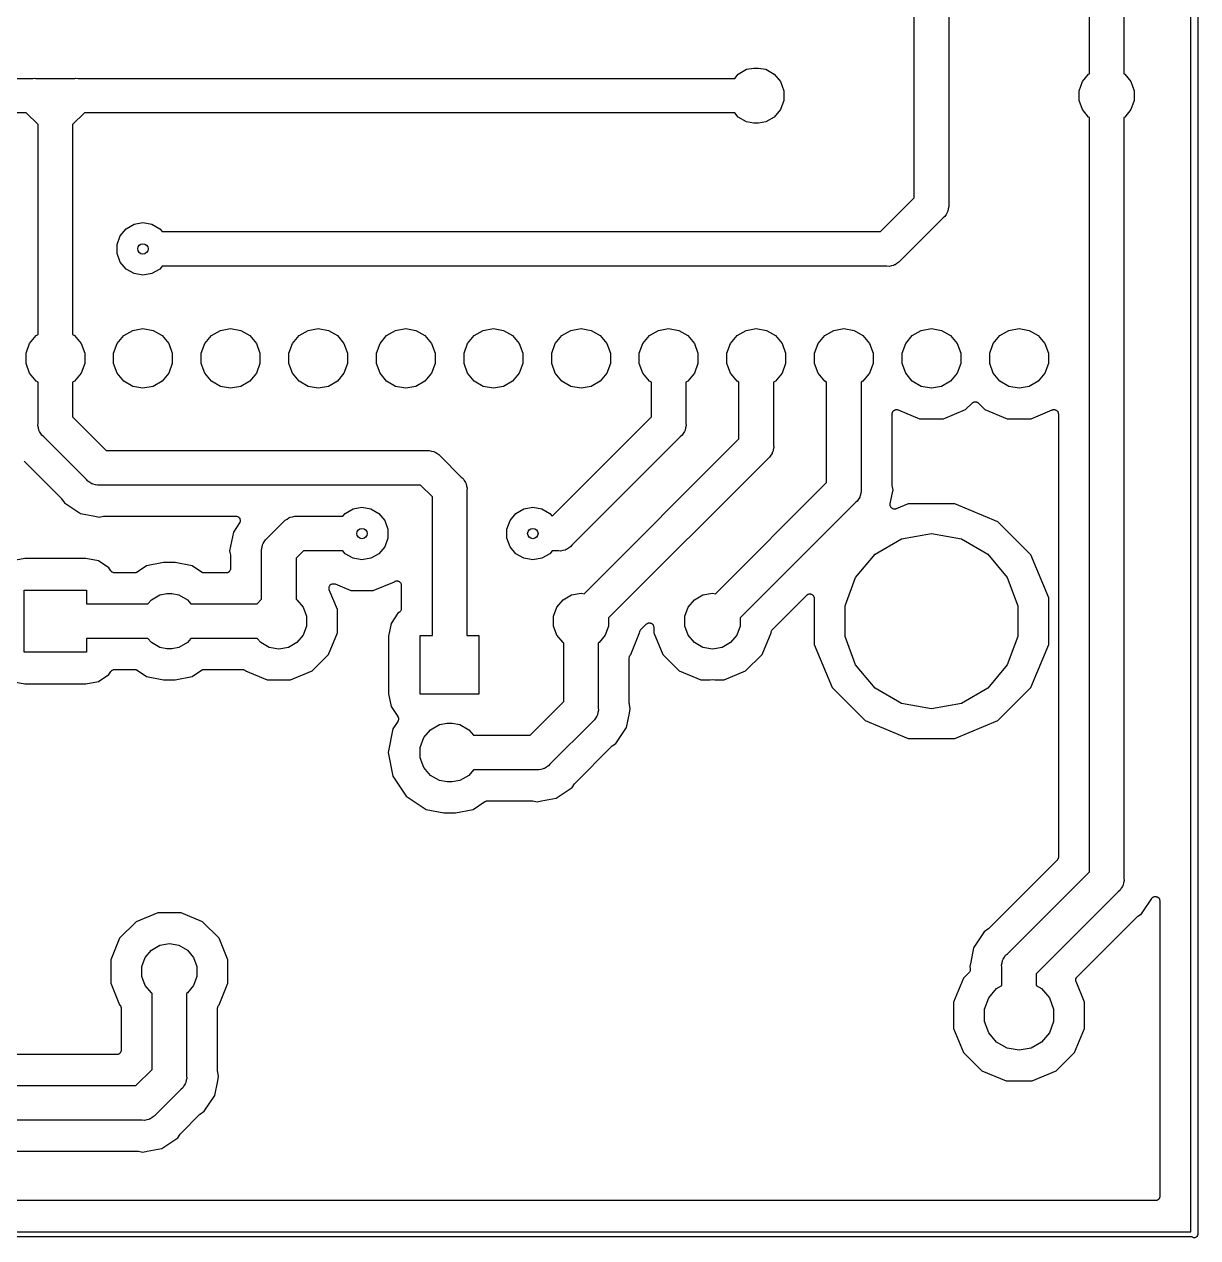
# Model space of a CAD drawing. Extents: x 110 to 212, y -130 to 15.
# Drawn here: x 178.17 to 212.19, y -129.64 to -94.45 of the extents above; entities that cross this region are included whole.
import ezdxf

# ---------------------------------------------------------------- set-up
doc = ezdxf.new("R2010")
doc.units = 0
doc.header["$MEASUREMENT"] = 0
doc.layers.add('BLACK', color=7, linetype='CONTINUOUS')

msp = doc.modelspace()

# ---------------------------------------------------------------- linework, layer by layer
at = {"layer": 'BLACK', "linetype": 'Continuous'}
for p, q in [((211.99, -129.465), (211.99, -57.225)), ((212.19, -57.141), (212.19, -129.549)), ((203.97, -99.488), (203.97, -89.593)), ((204.97, -89.593), (204.97, -99.673)), ((210.05, -91.462), (210.05, -95.885)), ((209.05, -95.885), (209.05, -91.647)), ((162.132, -96.02), (178.413, -96.02)), ((178.413, -96.02), (178.479, -96.014)), ((178.479, -96.014), (178.501, -96.02)), ((178.501, -96.02), (179.639, -96.02)), ((179.639, -96.02), (179.661, -96.014)), ((179.661, -96.014), (179.727, -96.02)), ((179.727, -96.02), (198.765, -96.02)), ((198.765, -96.02), (198.868, -95.898)), ((198.868, -95.898), (199.112, -95.757)), ((199.112, -95.757), (199.32, -95.72)), ((199.32, -95.72), (199.46, -95.72)), ((199.46, -95.72), (199.668, -95.757)), ((199.668, -95.757), (199.912, -95.898)), ((199.912, -95.898), (200.094, -96.114)), ((208.846, -96.114), (209.028, -95.898)), ((209.028, -95.898), (209.05, -95.885)), ((210.05, -95.885), (210.072, -95.898)), ((210.072, -95.898), (210.254, -96.114)), ((200.094, -96.114), (200.19, -96.379)), ((200.19, -96.379), (200.19, -96.661)), ((208.75, -96.379), (208.846, -96.114)), ((208.75, -96.661), (208.75, -96.379)), ((210.254, -96.114), (210.35, -96.379)), ((210.35, -96.379), (210.35, -96.661)), ((200.19, -96.661), (200.094, -96.926)), ((208.846, -96.926), (208.75, -96.661)), ((210.35, -96.661), (210.254, -96.926)), ((178.228, -97.02), (161.947, -97.02)), ((178.57, -97.362), (178.228, -97.02)), ((179.912, -97.02), (179.57, -97.362)), ((198.765, -97.02), (179.912, -97.02)), ((198.868, -97.142), (198.765, -97.02)), ((200.094, -96.926), (199.912, -97.142)), ((209.028, -97.142), (208.846, -96.926)), ((210.254, -96.926), (210.072, -97.142)), ((178.57, -98.381), (178.57, -97.362)), ((179.57, -97.362), (179.57, -103.447)), ((199.112, -97.283), (198.868, -97.142)), ((199.32, -97.32), (199.112, -97.283)), ((199.46, -97.32), (199.32, -97.32)), ((199.668, -97.283), (199.46, -97.32)), ((199.912, -97.142), (199.668, -97.283)), ((209.05, -97.155), (209.028, -97.142)), ((209.05, -119.029), (209.05, -97.155)), ((210.072, -97.142), (210.05, -97.155)), ((210.05, -97.155), (210.05, -119.214)), ((178.57, -103.447), (178.57, -98.381)), ((202.993, -100.465), (203.97, -99.488)), ((204.93, -99.91), (204.892, -99.964)), ((204.936, -99.888), (204.93, -99.91)), ((204.947, -99.869), (204.936, -99.888)), ((204.959, -99.803), (204.947, -99.869)), ((204.976, -99.739), (204.959, -99.803)), ((204.97, -99.673), (204.976, -99.739)), ((181.12, -100.382), (181.35, -100.249)), ((181.35, -100.249), (181.61, -100.203)), ((181.61, -100.203), (181.87, -100.249)), ((181.87, -100.249), (182.1, -100.382)), ((204.808, -100.064), (203.569, -101.303)), ((204.859, -100.021), (204.808, -100.064)), ((204.892, -99.964), (204.859, -100.021)), ((180.86, -100.833), (180.95, -100.584)), ((180.95, -100.584), (181.12, -100.382)), ((182.1, -100.382), (182.17, -100.465)), ((182.17, -100.465), (202.993, -100.465)), ((180.86, -101.097), (180.86, -100.833)), ((180.95, -101.346), (180.86, -101.097)), ((203.569, -101.303), (203.526, -101.354)), ((181.12, -101.548), (180.95, -101.346)), ((181.35, -101.681), (181.12, -101.548)), ((181.61, -101.727), (181.35, -101.681)), ((181.87, -101.681), (181.61, -101.727)), ((182.1, -101.548), (181.87, -101.681)), ((182.17, -101.465), (182.1, -101.548)), ((203.178, -101.465), (182.17, -101.465)), ((203.244, -101.471), (203.178, -101.465)), ((203.308, -101.454), (203.244, -101.471)), ((203.374, -101.442), (203.308, -101.454)), ((203.393, -101.431), (203.374, -101.442)), ((203.415, -101.425), (203.393, -101.431)), ((203.469, -101.387), (203.415, -101.425)), ((203.526, -101.354), (203.469, -101.387)), ((178.515, -103.479), (178.57, -103.447)), ((179.57, -103.447), (179.625, -103.479)), ((181.055, -103.479), (181.315, -103.329)), ((181.315, -103.329), (181.61, -103.277)), ((181.61, -103.277), (181.905, -103.329)), ((181.905, -103.329), (182.165, -103.479)), ((183.595, -103.479), (183.855, -103.329)), ((183.855, -103.329), (184.15, -103.277)), ((184.15, -103.277), (184.445, -103.329)), ((184.445, -103.329), (184.705, -103.479)), ((186.135, -103.479), (186.395, -103.329)), ((186.395, -103.329), (186.69, -103.277)), ((186.69, -103.277), (186.985, -103.329)), ((186.985, -103.329), (187.245, -103.479)), ((188.675, -103.479), (188.935, -103.329)), ((188.935, -103.329), (189.23, -103.277)), ((189.23, -103.277), (189.525, -103.329)), ((189.525, -103.329), (189.785, -103.479)), ((191.215, -103.479), (191.475, -103.329)), ((191.475, -103.329), (191.77, -103.277)), ((191.77, -103.277), (192.065, -103.329)), ((192.065, -103.329), (192.325, -103.479)), ((193.755, -103.479), (194.015, -103.329)), ((194.015, -103.329), (194.31, -103.277)), ((194.31, -103.277), (194.605, -103.329)), ((194.605, -103.329), (194.865, -103.479)), ((196.295, -103.479), (196.555, -103.329)), ((196.555, -103.329), (196.85, -103.277)), ((196.85, -103.277), (197.145, -103.329)), ((197.145, -103.329), (197.405, -103.479)), ((198.835, -103.479), (199.095, -103.329)), ((199.095, -103.329), (199.39, -103.277)), ((199.39, -103.277), (199.685, -103.329)), ((199.685, -103.329), (199.945, -103.479)), ((201.375, -103.479), (201.635, -103.329)), ((201.635, -103.329), (201.93, -103.277)), ((201.93, -103.277), (202.225, -103.329)), ((202.225, -103.329), (202.485, -103.479)), ((203.915, -103.479), (204.175, -103.329)), ((204.175, -103.329), (204.47, -103.277)), ((204.47, -103.277), (204.765, -103.329)), ((204.765, -103.329), (205.025, -103.479)), ((206.455, -103.479), (206.715, -103.329)), ((206.715, -103.329), (207.01, -103.277)), ((207.01, -103.277), (207.305, -103.329)), ((207.305, -103.329), (207.565, -103.479)), ((178.22, -103.99), (178.323, -103.708)), ((178.323, -103.708), (178.515, -103.479)), ((179.625, -103.479), (179.817, -103.708)), ((179.817, -103.708), (179.92, -103.99)), ((180.76, -103.99), (180.863, -103.708)), ((180.863, -103.708), (181.055, -103.479)), ((182.165, -103.479), (182.357, -103.708)), ((182.357, -103.708), (182.46, -103.99)), ((183.3, -103.99), (183.403, -103.708)), ((183.403, -103.708), (183.595, -103.479)), ((184.705, -103.479), (184.897, -103.708)), ((184.897, -103.708), (185, -103.99)), ((185.84, -103.99), (185.943, -103.708)), ((185.943, -103.708), (186.135, -103.479)), ((187.245, -103.479), (187.437, -103.708)), ((187.437, -103.708), (187.54, -103.99)), ((188.38, -103.99), (188.483, -103.708)), ((188.483, -103.708), (188.675, -103.479)), ((189.785, -103.479), (189.977, -103.708)), ((189.977, -103.708), (190.08, -103.99)), ((190.92, -103.99), (191.023, -103.708)), ((191.023, -103.708), (191.215, -103.479)), ((192.325, -103.479), (192.517, -103.708)), ((192.517, -103.708), (192.62, -103.99)), ((193.46, -103.99), (193.563, -103.708)), ((193.563, -103.708), (193.755, -103.479)), ((194.865, -103.479), (195.057, -103.708)), ((195.057, -103.708), (195.16, -103.99)), ((196, -103.99), (196.103, -103.708)), ((196.103, -103.708), (196.295, -103.479)), ((197.405, -103.479), (197.597, -103.708)), ((197.597, -103.708), (197.7, -103.99)), ((198.54, -103.99), (198.643, -103.708)), ((198.643, -103.708), (198.835, -103.479)), ((199.945, -103.479), (200.137, -103.708)), ((200.137, -103.708), (200.24, -103.99)), ((201.08, -103.99), (201.183, -103.708)), ((201.183, -103.708), (201.375, -103.479)), ((202.485, -103.479), (202.677, -103.708)), ((202.677, -103.708), (202.78, -103.99)), ((203.62, -103.99), (203.723, -103.708)), ((203.723, -103.708), (203.915, -103.479)), ((205.025, -103.479), (205.217, -103.708)), ((205.217, -103.708), (205.32, -103.99)), ((206.16, -103.99), (206.263, -103.708)), ((206.263, -103.708), (206.455, -103.479)), ((207.565, -103.479), (207.757, -103.708)), ((207.757, -103.708), (207.86, -103.99)), ((178.22, -104.29), (178.22, -103.99)), ((179.92, -103.99), (179.92, -104.29)), ((180.76, -104.29), (180.76, -103.99)), ((182.46, -103.99), (182.46, -104.29)), ((183.3, -104.29), (183.3, -103.99)), ((185, -103.99), (185, -104.29)), ((185.84, -104.29), (185.84, -103.99)), ((187.54, -103.99), (187.54, -104.29)), ((188.38, -104.29), (188.38, -103.99)), ((190.08, -103.99), (190.08, -104.29)), ((190.92, -104.29), (190.92, -103.99)), ((192.62, -103.99), (192.62, -104.29)), ((193.46, -104.29), (193.46, -103.99)), ((195.16, -103.99), (195.16, -104.29)), ((196, -104.29), (196, -103.99)), ((197.7, -103.99), (197.7, -104.29)), ((198.54, -104.29), (198.54, -103.99)), ((200.24, -103.99), (200.24, -104.29)), ((201.08, -104.29), (201.08, -103.99)), ((202.78, -103.99), (202.78, -104.29)), ((203.62, -104.29), (203.62, -103.99)), ((205.32, -103.99), (205.32, -104.29)), ((206.16, -104.29), (206.16, -103.99)), ((207.86, -103.99), (207.86, -104.29)), ((178.323, -104.572), (178.22, -104.29)), ((179.92, -104.29), (179.817, -104.572)), ((180.863, -104.572), (180.76, -104.29)), ((182.46, -104.29), (182.357, -104.572)), ((183.403, -104.572), (183.3, -104.29)), ((185, -104.29), (184.897, -104.572)), ((185.943, -104.572), (185.84, -104.29)), ((187.54, -104.29), (187.437, -104.572)), ((188.483, -104.572), (188.38, -104.29)), ((190.08, -104.29), (189.977, -104.572)), ((191.023, -104.572), (190.92, -104.29)), ((192.62, -104.29), (192.517, -104.572)), ((193.563, -104.572), (193.46, -104.29)), ((195.16, -104.29), (195.057, -104.572)), ((196.103, -104.572), (196, -104.29)), ((197.7, -104.29), (197.597, -104.572)), ((198.643, -104.572), (198.54, -104.29)), ((200.24, -104.29), (200.137, -104.572)), ((201.183, -104.572), (201.08, -104.29)), ((202.78, -104.29), (202.677, -104.572)), ((203.723, -104.572), (203.62, -104.29)), ((205.32, -104.29), (205.217, -104.572)), ((206.263, -104.572), (206.16, -104.29)), ((207.86, -104.29), (207.757, -104.572)), ((178.515, -104.801), (178.323, -104.572)), ((178.57, -104.833), (178.515, -104.801)), ((178.57, -106.023), (178.57, -104.833)), ((179.625, -104.801), (179.57, -104.833)), ((179.57, -104.833), (179.57, -105.838)), ((179.817, -104.572), (179.625, -104.801)), ((181.055, -104.801), (180.863, -104.572)), ((181.315, -104.951), (181.055, -104.801)), ((182.165, -104.801), (181.905, -104.951)), ((182.357, -104.572), (182.165, -104.801)), ((183.595, -104.801), (183.403, -104.572)), ((183.855, -104.951), (183.595, -104.801)), ((184.705, -104.801), (184.445, -104.951)), ((184.897, -104.572), (184.705, -104.801)), ((186.135, -104.801), (185.943, -104.572)), ((186.395, -104.951), (186.135, -104.801)), ((187.245, -104.801), (186.985, -104.951)), ((187.437, -104.572), (187.245, -104.801)), ((188.675, -104.801), (188.483, -104.572)), ((188.935, -104.951), (188.675, -104.801)), ((189.785, -104.801), (189.525, -104.951)), ((189.977, -104.572), (189.785, -104.801)), ((191.215, -104.801), (191.023, -104.572)), ((191.475, -104.951), (191.215, -104.801)), ((192.325, -104.801), (192.065, -104.951)), ((192.517, -104.572), (192.325, -104.801)), ((193.755, -104.801), (193.563, -104.572)), ((194.015, -104.951), (193.755, -104.801)), ((194.865, -104.801), (194.605, -104.951)), ((195.057, -104.572), (194.865, -104.801)), ((196.295, -104.801), (196.103, -104.572)), ((196.35, -104.833), (196.295, -104.801)), ((196.35, -105.838), (196.35, -104.833)), ((197.405, -104.801), (197.35, -104.833)), ((197.35, -104.833), (197.35, -106.023)), ((197.597, -104.572), (197.405, -104.801)), ((198.835, -104.801), (198.643, -104.572)), ((198.89, -104.833), (198.835, -104.801)), ((198.89, -105.386), (198.89, -104.833)), ((199.945, -104.801), (199.89, -104.833)), ((199.89, -104.833), (199.89, -106.658)), ((200.137, -104.572), (199.945, -104.801)), ((201.375, -104.801), (201.183, -104.572)), ((201.43, -104.833), (201.375, -104.801)), ((201.43, -107.743), (201.43, -104.833)), ((202.485, -104.801), (202.43, -104.833)), ((202.43, -104.833), (202.43, -107.928)), ((202.677, -104.572), (202.485, -104.801)), ((203.915, -104.801), (203.723, -104.572)), ((204.175, -104.951), (203.915, -104.801)), ((205.025, -104.801), (204.765, -104.951)), ((205.217, -104.572), (205.025, -104.801)), ((206.455, -104.801), (206.263, -104.572)), ((206.715, -104.951), (206.455, -104.801)), ((207.565, -104.801), (207.305, -104.951)), ((207.757, -104.572), (207.565, -104.801)), ((181.61, -105.003), (181.315, -104.951)), ((181.905, -104.951), (181.61, -105.003)), ((184.15, -105.003), (183.855, -104.951)), ((184.445, -104.951), (184.15, -105.003)), ((186.69, -105.003), (186.395, -104.951)), ((186.985, -104.951), (186.69, -105.003)), ((189.23, -105.003), (188.935, -104.951)), ((189.525, -104.951), (189.23, -105.003)), ((191.77, -105.003), (191.475, -104.951)), ((192.065, -104.951), (191.77, -105.003)), ((194.31, -105.003), (194.015, -104.951)), ((194.605, -104.951), (194.31, -105.003)), ((204.47, -105.003), (204.175, -104.951)), ((204.765, -104.951), (204.47, -105.003)), ((207.01, -105.003), (206.715, -104.951)), ((207.305, -104.951), (207.01, -105.003)), ((198.89, -106.473), (198.89, -105.386)), ((198.89, -105.386), (198.89, -105.386)), ((205.461, -105.624), (205.65, -105.435)), ((205.65, -105.435), (205.659, -105.428)), ((205.659, -105.428), (205.667, -105.42)), ((205.667, -105.42), (205.677, -105.416)), ((205.677, -105.416), (205.686, -105.409)), ((205.686, -105.409), (205.697, -105.406)), ((205.697, -105.406), (205.707, -105.402)), ((205.707, -105.402), (205.718, -105.401)), ((205.718, -105.401), (205.729, -105.398)), ((205.729, -105.398), (205.74, -105.399)), ((205.74, -105.399), (205.751, -105.398)), ((205.751, -105.398), (205.762, -105.401)), ((205.762, -105.401), (205.773, -105.402)), ((205.773, -105.402), (205.783, -105.407)), ((205.783, -105.407), (205.794, -105.409)), ((205.794, -105.409), (205.803, -105.416)), ((205.803, -105.416), (205.813, -105.42)), ((205.813, -105.42), (205.821, -105.428)), ((205.821, -105.428), (205.83, -105.435)), ((205.83, -105.435), (206.019, -105.624)), ((179.57, -105.838), (180.547, -106.815)), ((193.47, -108.717), (196.35, -105.838)), ((203.33, -105.752), (203.332, -105.738)), ((203.33, -107.8), (203.33, -105.752)), ((203.332, -105.738), (203.333, -105.725)), ((203.333, -105.725), (203.336, -105.717)), ((203.336, -105.717), (203.338, -105.709)), ((203.338, -105.709), (203.345, -105.697)), ((203.345, -105.697), (203.35, -105.684)), ((203.35, -105.684), (203.356, -105.678)), ((203.356, -105.678), (203.36, -105.67)), ((203.36, -105.67), (203.37, -105.662)), ((203.37, -105.662), (203.38, -105.651)), ((203.38, -105.651), (203.387, -105.647)), ((203.387, -105.647), (203.393, -105.642)), ((203.393, -105.642), (203.407, -105.637)), ((203.407, -105.637), (203.419, -105.631)), ((203.419, -105.631), (203.427, -105.63)), ((203.427, -105.63), (203.435, -105.627)), ((203.435, -105.627), (203.449, -105.627)), ((203.449, -105.627), (203.463, -105.625)), ((203.463, -105.625), (203.471, -105.627)), ((203.471, -105.627), (203.479, -105.627)), ((203.479, -105.627), (203.492, -105.632)), ((203.492, -105.632), (203.506, -105.635)), ((203.506, -105.635), (204.122, -105.89)), ((204.122, -105.89), (204.818, -105.89)), ((204.818, -105.89), (205.461, -105.624)), ((206.019, -105.624), (206.662, -105.89)), ((206.662, -105.89), (207.358, -105.89)), ((207.358, -105.89), (207.974, -105.635)), ((207.974, -105.635), (207.988, -105.632)), ((207.988, -105.632), (208.001, -105.627)), ((208.001, -105.627), (208.009, -105.627)), ((208.009, -105.627), (208.017, -105.625)), ((208.017, -105.625), (208.031, -105.627)), ((208.031, -105.627), (208.045, -105.627)), ((208.045, -105.627), (208.053, -105.63)), ((208.053, -105.63), (208.061, -105.631)), ((208.061, -105.631), (208.073, -105.637)), ((208.073, -105.637), (208.087, -105.642)), ((208.087, -105.642), (208.093, -105.647)), ((208.093, -105.647), (208.1, -105.651)), ((208.1, -105.651), (208.11, -105.662)), ((208.11, -105.662), (208.12, -105.67)), ((208.12, -105.67), (208.124, -105.678)), ((208.124, -105.678), (208.13, -105.684)), ((208.13, -105.684), (208.135, -105.697)), ((208.135, -105.697), (208.142, -105.709)), ((208.142, -105.709), (208.144, -105.717)), ((208.144, -105.717), (208.147, -105.725)), ((208.147, -105.725), (208.148, -105.738)), ((208.148, -105.738), (208.15, -105.752)), ((208.15, -105.752), (208.15, -118.603)), ((178.564, -106.089), (178.57, -106.023)), ((178.581, -106.153), (178.564, -106.089)), ((178.593, -106.219), (178.581, -106.153)), ((178.604, -106.238), (178.593, -106.219)), ((178.61, -106.26), (178.604, -106.238)), ((178.648, -106.314), (178.61, -106.26)), ((197.31, -106.26), (197.272, -106.314)), ((197.316, -106.238), (197.31, -106.26)), ((197.327, -106.219), (197.316, -106.238)), ((197.339, -106.153), (197.327, -106.219)), ((197.356, -106.089), (197.339, -106.153)), ((197.35, -106.023), (197.356, -106.089)), ((178.681, -106.371), (178.648, -106.314)), ((178.732, -106.414), (178.681, -106.371)), ((179.971, -107.653), (178.732, -106.414)), ((197.188, -106.414), (194.044, -109.558)), ((194.399, -110.963), (198.89, -106.473)), ((197.239, -106.371), (197.188, -106.414)), ((197.272, -106.314), (197.239, -106.371)), ((180.547, -106.815), (189.843, -106.815)), ((189.843, -106.815), (189.909, -106.809)), ((189.909, -106.809), (189.973, -106.826)), ((189.973, -106.826), (190.039, -106.838)), ((190.039, -106.838), (190.058, -106.849)), ((190.058, -106.849), (190.08, -106.855)), ((190.08, -106.855), (190.134, -106.893)), ((190.134, -106.893), (190.191, -106.926)), ((190.191, -106.926), (190.234, -106.977)), ((199.812, -106.949), (199.779, -107.006)), ((199.85, -106.895), (199.812, -106.949)), ((199.856, -106.873), (199.85, -106.895)), ((199.867, -106.854), (199.856, -106.873)), ((199.879, -106.788), (199.867, -106.854)), ((199.896, -106.724), (199.879, -106.788)), ((199.89, -106.658), (199.896, -106.724)), ((178.167, -107.125), (178.176, -107.134)), ((178.176, -107.134), (178.186, -107.141)), ((178.186, -107.141), (179.244, -108.199)), ((190.234, -106.977), (190.838, -107.581)), ((199.728, -107.049), (195.11, -111.667)), ((199.779, -107.006), (199.728, -107.049)), ((180.014, -107.704), (179.971, -107.653)), ((190.838, -107.581), (190.889, -107.624)), ((190.889, -107.624), (190.922, -107.681)), ((180.071, -107.737), (180.014, -107.704)), ((180.125, -107.775), (180.071, -107.737)), ((180.147, -107.781), (180.125, -107.775)), ((180.166, -107.792), (180.147, -107.781)), ((180.232, -107.804), (180.166, -107.792)), ((180.296, -107.821), (180.232, -107.804)), ((180.362, -107.815), (180.296, -107.821)), ((189.658, -107.815), (180.362, -107.815)), ((190, -108.157), (189.658, -107.815)), ((190.922, -107.681), (190.96, -107.735)), ((190.96, -107.735), (190.966, -107.757)), ((190.966, -107.757), (190.977, -107.776)), ((190.977, -107.776), (190.989, -107.842)), ((190.989, -107.842), (191.006, -107.906)), ((191.006, -107.906), (191, -107.972)), ((191, -107.972), (191, -112.18)), ((198.209, -110.963), (201.43, -107.743)), ((202.436, -107.994), (202.419, -108.058)), ((202.43, -107.928), (202.436, -107.994)), ((203.332, -107.812), (203.33, -107.8)), ((203.332, -107.824), (203.332, -107.812)), ((203.357, -107.95), (203.332, -107.824)), ((203.332, -108.076), (203.357, -107.95)), ((179.244, -108.199), (179.251, -108.209)), ((179.251, -108.209), (179.26, -108.218)), ((179.26, -108.218), (179.331, -108.324)), ((179.331, -108.324), (179.794, -108.634)), ((190, -112.18), (190, -108.157)), ((202.268, -108.319), (198.92, -111.667)), ((202.319, -108.276), (202.268, -108.319)), ((202.352, -108.219), (202.319, -108.276)), ((202.39, -108.165), (202.352, -108.219)), ((202.396, -108.143), (202.39, -108.165)), ((202.407, -108.124), (202.396, -108.143)), ((202.419, -108.058), (202.407, -108.124)), ((203.274, -108.369), (203.276, -108.365)), ((203.275, -108.387), (203.274, -108.369)), ((203.276, -108.361), (203.332, -108.076)), ((203.276, -108.365), (203.276, -108.361)), ((203.332, -108.076), (203.332, -108.076)), ((203.794, -108.36), (203.449, -108.503)), ((205.146, -108.36), (203.794, -108.36)), ((206.396, -108.878), (205.146, -108.36)), ((179.794, -108.634), (180.214, -108.717)), ((180.214, -108.717), (180.214, -108.717)), ((180.214, -108.717), (180.34, -108.742)), ((180.34, -108.742), (180.466, -108.717)), ((180.466, -108.717), (180.478, -108.717)), ((180.478, -108.717), (180.49, -108.715)), ((180.49, -108.715), (184.304, -108.715)), ((184.304, -108.715), (184.308, -108.716)), ((184.308, -108.716), (184.312, -108.715)), ((184.312, -108.715), (184.329, -108.72)), ((184.329, -108.72), (184.347, -108.723)), ((184.347, -108.723), (184.351, -108.725)), ((184.351, -108.725), (184.355, -108.726)), ((184.355, -108.726), (184.37, -108.736)), ((185.881, -108.743), (185.947, -108.731)), ((185.947, -108.731), (186.011, -108.714)), ((186.011, -108.714), (186.077, -108.72)), ((186.077, -108.72), (187.4, -108.72)), ((187.4, -108.72), (187.47, -108.637)), ((187.47, -108.637), (187.7, -108.504)), ((187.7, -108.504), (187.96, -108.458)), ((187.96, -108.458), (188.22, -108.504)), ((188.22, -108.504), (188.45, -108.637)), ((188.45, -108.637), (188.62, -108.839)), ((192.253, -108.839), (192.423, -108.637)), ((192.423, -108.637), (192.653, -108.504)), ((192.653, -108.504), (192.913, -108.458)), ((192.913, -108.458), (193.173, -108.504)), ((193.173, -108.504), (193.403, -108.637)), ((193.403, -108.637), (193.47, -108.717)), ((203.275, -108.405), (203.275, -108.387)), ((203.276, -108.409), (203.275, -108.405)), ((203.276, -108.413), (203.276, -108.409)), ((203.283, -108.43), (203.276, -108.413)), ((203.289, -108.447), (203.283, -108.43)), ((203.292, -108.45), (203.289, -108.447)), ((203.293, -108.454), (203.292, -108.45)), ((203.305, -108.467), (203.293, -108.454)), ((203.317, -108.481), (203.305, -108.467)), ((203.32, -108.483), (203.317, -108.481)), ((203.323, -108.486), (203.32, -108.483)), ((203.339, -108.495), (203.323, -108.486)), ((203.354, -108.504), (203.339, -108.495)), ((203.358, -108.505), (203.354, -108.504)), ((203.362, -108.507), (203.358, -108.505)), ((203.38, -108.509), (203.362, -108.507)), ((203.398, -108.512), (203.38, -108.509)), ((203.402, -108.512), (203.398, -108.512)), ((203.406, -108.512), (203.402, -108.512)), ((203.423, -108.508), (203.406, -108.512)), ((203.441, -108.506), (203.423, -108.508)), ((203.445, -108.504), (203.441, -108.506)), ((203.449, -108.503), (203.445, -108.504)), ((184.409, -108.913), (184.231, -109.179)), ((184.37, -108.736), (184.385, -108.745)), ((184.385, -108.745), (184.388, -108.748)), ((184.388, -108.748), (184.391, -108.75)), ((184.391, -108.75), (184.402, -108.765)), ((184.402, -108.765), (184.414, -108.778)), ((184.411, -108.909), (184.409, -108.913)), ((184.414, -108.905), (184.411, -108.909)), ((184.414, -108.778), (184.415, -108.782)), ((184.42, -108.889), (184.414, -108.905)), ((184.415, -108.782), (184.417, -108.786)), ((184.417, -108.786), (184.422, -108.803)), ((184.427, -108.872), (184.42, -108.889)), ((184.422, -108.803), (184.429, -108.82)), ((184.429, -108.864), (184.427, -108.868)), ((184.427, -108.868), (184.427, -108.872)), ((184.429, -108.82), (184.429, -108.824)), ((184.429, -108.824), (184.43, -108.828)), ((184.43, -108.828), (184.429, -108.846)), ((184.429, -108.846), (184.429, -108.864)), ((185.212, -109.356), (185.686, -108.882)), ((185.686, -108.882), (185.729, -108.831)), ((185.729, -108.831), (185.786, -108.798)), ((185.786, -108.798), (185.84, -108.76)), ((185.84, -108.76), (185.862, -108.754)), ((185.862, -108.754), (185.881, -108.743)), ((188.62, -108.839), (188.71, -109.088)), ((192.163, -109.088), (192.253, -108.839)), ((207.352, -109.834), (206.396, -108.878)), ((184.231, -109.179), (184.123, -109.725)), ((185.128, -109.456), (185.161, -109.399)), ((185.161, -109.399), (185.212, -109.356)), ((188.71, -109.352), (188.62, -109.601)), ((188.71, -109.088), (188.71, -109.352)), ((192.163, -109.352), (192.163, -109.088)), ((192.253, -109.601), (192.163, -109.352)), ((202.838, -109.815), (203.602, -109.375)), ((203.602, -109.375), (204.47, -109.221)), ((204.47, -109.221), (205.338, -109.375)), ((205.338, -109.375), (206.102, -109.815)), ((184.123, -109.725), (184.148, -109.851)), ((185.044, -109.681), (185.061, -109.617)), ((185.05, -109.747), (185.044, -109.681)), ((185.05, -111.125), (185.05, -109.747)), ((185.061, -109.617), (185.073, -109.551)), ((185.073, -109.551), (185.084, -109.532)), ((185.084, -109.532), (185.09, -109.51)), ((185.09, -109.51), (185.128, -109.456)), ((186.262, -109.72), (186.05, -109.932)), ((187.4, -109.72), (186.262, -109.72)), ((187.47, -109.803), (187.4, -109.72)), ((188.62, -109.601), (188.45, -109.803)), ((192.423, -109.803), (192.253, -109.601)), ((193.473, -109.72), (193.403, -109.803)), ((193.653, -109.72), (193.473, -109.72)), ((193.719, -109.726), (193.653, -109.72)), ((193.783, -109.709), (193.719, -109.726)), ((193.849, -109.697), (193.783, -109.709)), ((193.868, -109.686), (193.849, -109.697)), ((193.89, -109.68), (193.868, -109.686)), ((193.944, -109.642), (193.89, -109.68)), ((194.001, -109.609), (193.944, -109.642)), ((194.044, -109.558), (194.001, -109.609)), ((178.183, -109.94), (177.819, -110.012)), ((179.957, -109.94), (178.183, -109.94)), ((180.321, -110.012), (179.957, -109.94)), ((180.619, -110.211), (180.321, -110.012)), ((182.208, -110.06), (181.712, -110.159)), ((182.543, -110.06), (182.208, -110.06)), ((183.038, -110.159), (182.543, -110.06)), ((184.148, -109.851), (184.148, -109.863)), ((184.148, -109.863), (184.15, -109.875)), ((184.15, -109.875), (184.15, -110.233)), ((186.05, -109.932), (186.05, -111.125)), ((187.7, -109.936), (187.47, -109.803)), ((187.96, -109.982), (187.7, -109.936)), ((188.22, -109.936), (187.96, -109.982)), ((188.45, -109.803), (188.22, -109.936)), ((192.653, -109.936), (192.423, -109.803)), ((192.913, -109.982), (192.653, -109.936)), ((193.173, -109.936), (192.913, -109.982)), ((193.403, -109.803), (193.173, -109.936)), ((202.272, -110.491), (202.838, -109.815)), ((206.102, -109.815), (206.668, -110.491)), ((207.87, -111.084), (207.352, -109.834)), ((180.681, -110.304), (180.619, -110.211)), ((180.693, -110.317), (180.681, -110.304)), ((180.705, -110.33), (180.693, -110.317)), ((180.708, -110.332), (180.705, -110.33)), ((180.711, -110.335), (180.708, -110.332)), ((180.727, -110.343), (180.711, -110.335)), ((180.743, -110.352), (180.727, -110.343)), ((180.747, -110.353), (180.743, -110.352)), ((180.751, -110.355), (180.747, -110.353)), ((180.769, -110.357), (180.751, -110.355)), ((180.786, -110.36), (180.769, -110.357)), ((181.372, -110.36), (180.786, -110.36)), ((181.387, -110.357), (181.372, -110.36)), ((181.402, -110.356), (181.387, -110.357)), ((181.408, -110.354), (181.402, -110.356)), ((181.415, -110.352), (181.408, -110.354)), ((181.429, -110.345), (181.415, -110.352)), ((181.442, -110.339), (181.429, -110.345)), ((181.712, -110.159), (181.442, -110.339)), ((183.308, -110.339), (183.038, -110.159)), ((183.322, -110.345), (183.308, -110.339)), ((183.335, -110.352), (183.322, -110.345)), ((183.342, -110.354), (183.335, -110.352)), ((183.348, -110.356), (183.342, -110.354)), ((183.363, -110.357), (183.348, -110.356)), ((183.378, -110.36), (183.363, -110.357)), ((184.023, -110.36), (183.378, -110.36)), ((184.034, -110.358), (184.023, -110.36)), ((184.045, -110.358), (184.034, -110.358)), ((184.056, -110.354), (184.045, -110.358)), ((184.067, -110.352), (184.056, -110.354)), ((184.076, -110.347), (184.067, -110.352)), ((184.087, -110.343), (184.076, -110.347)), ((184.095, -110.336), (184.087, -110.343)), ((184.105, -110.33), (184.095, -110.336)), ((184.112, -110.322), (184.105, -110.33)), ((184.12, -110.315), (184.112, -110.322)), ((184.126, -110.305), (184.12, -110.315)), ((184.133, -110.296), (184.126, -110.305)), ((184.137, -110.286), (184.133, -110.296)), ((184.142, -110.276), (184.137, -110.286)), ((184.144, -110.265), (184.142, -110.276)), ((184.148, -110.255), (184.144, -110.265)), ((184.15, -110.233), (184.148, -110.244)), ((184.148, -110.244), (184.148, -110.255)), ((201.97, -111.319), (202.272, -110.491)), ((206.668, -110.491), (206.97, -111.319)), ((187.003, -110.805), (187.005, -110.789)), ((187.004, -110.811), (187.003, -110.805)), ((187.004, -110.816), (187.004, -110.811)), ((187.009, -110.832), (187.004, -110.816)), ((187.005, -110.789), (187.006, -110.772)), ((187.006, -110.772), (187.008, -110.767)), ((187.008, -110.767), (187.009, -110.761)), ((187.009, -110.761), (187.016, -110.747)), ((187.012, -110.848), (187.009, -110.832)), ((187.016, -110.747), (187.023, -110.731)), ((187.023, -110.731), (187.026, -110.727)), ((187.026, -110.727), (187.029, -110.722)), ((187.029, -110.722), (187.041, -110.711)), ((187.041, -110.711), (187.052, -110.699)), ((187.052, -110.699), (187.057, -110.696)), ((187.057, -110.696), (187.062, -110.692)), ((187.062, -110.692), (187.077, -110.686)), ((187.077, -110.686), (187.092, -110.678)), ((187.092, -110.678), (187.097, -110.678)), ((187.097, -110.678), (187.102, -110.676)), ((187.102, -110.676), (187.119, -110.675)), ((187.119, -110.675), (187.135, -110.673)), ((187.135, -110.673), (187.141, -110.674)), ((187.141, -110.674), (187.146, -110.674)), ((187.146, -110.674), (187.162, -110.679)), ((187.162, -110.679), (187.178, -110.682)), ((187.178, -110.682), (187.632, -110.87)), ((188.288, -110.87), (188.903, -110.615)), ((188.903, -110.615), (188.91, -110.61)), ((188.91, -110.61), (188.915, -110.608)), ((188.915, -110.608), (188.919, -110.605)), ((188.919, -110.605), (188.935, -110.601)), ((188.935, -110.601), (188.951, -110.595)), ((188.951, -110.595), (188.957, -110.595)), ((188.957, -110.595), (188.962, -110.594)), ((188.962, -110.594), (188.978, -110.595)), ((188.978, -110.595), (188.995, -110.595)), ((188.995, -110.595), (189, -110.597)), ((189, -110.597), (189.006, -110.597)), ((189.006, -110.597), (189.021, -110.604)), ((189.021, -110.604), (189.037, -110.61)), ((189.037, -110.61), (189.041, -110.614)), ((189.041, -110.614), (189.046, -110.616)), ((189.046, -110.616), (189.058, -110.628)), ((189.058, -110.628), (189.07, -110.638)), ((189.07, -110.638), (189.073, -110.643)), ((189.073, -110.643), (189.077, -110.647)), ((189.077, -110.647), (189.084, -110.662)), ((189.084, -110.662), (189.092, -110.677)), ((189.092, -110.677), (189.093, -110.682)), ((189.093, -110.682), (189.096, -110.687)), ((189.096, -110.687), (189.097, -110.704)), ((189.097, -110.704), (189.1, -110.72)), ((189.1, -110.72), (189.1, -111.397)), ((178.17, -112.66), (178.17, -110.86)), ((178.17, -110.86), (179.97, -110.86)), ((179.97, -110.86), (179.97, -111.26)), ((181.75, -111.26), (181.853, -111.138)), ((181.853, -111.138), (182.097, -110.997)), ((182.097, -110.997), (182.305, -110.96)), ((182.305, -110.96), (182.445, -110.96)), ((182.445, -110.96), (182.653, -110.997)), ((182.653, -110.997), (182.897, -111.138)), ((182.897, -111.138), (183, -111.26)), ((184.925, -111.26), (185.028, -111.138)), ((185.028, -111.138), (185.05, -111.125)), ((186.05, -111.125), (186.072, -111.138)), ((186.072, -111.138), (186.254, -111.354)), ((187.25, -111.422), (187.012, -110.848)), ((187.632, -110.87), (188.288, -110.87)), ((193.606, -111.354), (193.788, -111.138)), ((193.788, -111.138), (194.032, -110.997)), ((194.032, -110.997), (194.31, -110.948)), ((194.31, -110.948), (194.399, -110.963)), ((197.416, -111.354), (197.598, -111.138)), ((197.598, -111.138), (197.842, -110.997)), ((197.842, -110.997), (198.12, -110.948)), ((198.12, -110.948), (198.209, -110.963)), ((199.857, -112.003), (200.853, -111.007)), ((200.853, -111.007), (200.867, -110.997)), ((200.867, -110.997), (200.879, -110.987)), ((200.879, -110.987), (200.885, -110.985)), ((200.885, -110.985), (200.889, -110.981)), ((200.889, -110.981), (200.905, -110.977)), ((200.905, -110.977), (200.921, -110.971)), ((200.921, -110.971), (200.927, -110.971)), ((200.927, -110.971), (200.932, -110.97)), ((200.932, -110.97), (200.948, -110.971)), ((200.948, -110.971), (200.965, -110.971)), ((200.965, -110.971), (200.97, -110.973)), ((200.97, -110.973), (200.976, -110.974)), ((200.976, -110.974), (200.991, -110.981)), ((200.991, -110.981), (201.006, -110.987)), ((201.006, -110.987), (201.011, -110.99)), ((201.011, -110.99), (201.016, -110.992)), ((201.016, -110.992), (201.028, -111.004)), ((201.028, -111.004), (201.04, -111.015)), ((201.04, -111.015), (201.043, -111.02)), ((201.043, -111.02), (201.047, -111.024)), ((201.047, -111.024), (201.054, -111.039)), ((201.054, -111.039), (201.062, -111.053)), ((201.062, -111.053), (201.063, -111.059)), ((201.063, -111.059), (201.066, -111.064)), ((201.066, -111.064), (201.067, -111.08)), ((201.067, -111.08), (201.07, -111.097)), ((201.07, -111.097), (201.07, -112.436)), ((207.87, -112.436), (207.87, -111.084)), ((179.97, -111.26), (181.75, -111.26)), ((183, -111.26), (184.925, -111.26)), ((186.254, -111.354), (186.35, -111.619)), ((187.25, -112.098), (187.25, -111.422)), ((189.001, -111.531), (188.802, -111.829)), ((189.044, -111.503), (189.001, -111.531)), ((189.057, -111.49), (189.044, -111.503)), ((189.07, -111.479), (189.057, -111.49)), ((189.072, -111.475), (189.07, -111.479)), ((189.075, -111.472), (189.072, -111.475)), ((189.083, -111.456), (189.075, -111.472)), ((189.092, -111.441), (189.083, -111.456)), ((189.093, -111.436), (189.092, -111.441)), ((189.095, -111.433), (189.093, -111.436)), ((189.097, -111.415), (189.095, -111.433)), ((189.1, -111.397), (189.097, -111.415)), ((193.51, -111.619), (193.606, -111.354)), ((197.32, -111.619), (197.416, -111.354)), ((201.97, -112.201), (201.97, -111.319)), ((206.97, -111.319), (206.97, -112.201)), ((186.35, -111.901), (186.254, -112.166)), ((186.35, -111.619), (186.35, -111.901)), ((188.802, -111.829), (188.73, -112.193)), ((193.51, -111.901), (193.51, -111.619)), ((193.606, -112.166), (193.51, -111.901)), ((195.11, -111.901), (195.014, -112.166)), ((195.11, -111.667), (195.11, -111.901)), ((196.047, -112.003), (196.203, -111.847)), ((196.203, -111.847), (196.217, -111.837)), ((196.217, -111.837), (196.23, -111.827)), ((196.23, -111.827), (196.235, -111.825)), ((196.235, -111.825), (196.239, -111.821)), ((196.239, -111.821), (196.255, -111.817)), ((196.255, -111.817), (196.271, -111.811)), ((196.271, -111.811), (196.277, -111.811)), ((196.277, -111.811), (196.282, -111.81)), ((196.282, -111.81), (196.298, -111.811)), ((196.298, -111.811), (196.315, -111.811)), ((196.315, -111.811), (196.32, -111.813)), ((196.32, -111.813), (196.326, -111.814)), ((196.326, -111.814), (196.341, -111.821)), ((196.341, -111.821), (196.356, -111.827)), ((196.356, -111.827), (196.361, -111.83)), ((196.361, -111.83), (196.366, -111.832)), ((196.366, -111.832), (196.378, -111.844)), ((196.378, -111.844), (196.39, -111.855)), ((196.39, -111.855), (196.393, -111.86)), ((196.393, -111.86), (196.397, -111.864)), ((196.397, -111.864), (196.404, -111.879)), ((196.404, -111.879), (196.412, -111.893)), ((196.412, -111.893), (196.413, -111.899)), ((196.413, -111.899), (196.416, -111.904)), ((197.32, -111.901), (197.32, -111.619)), ((197.416, -112.166), (197.32, -111.901)), ((198.92, -111.901), (198.824, -112.166)), ((198.92, -111.667), (198.92, -111.901)), ((186.254, -112.166), (186.072, -112.382)), ((186.991, -112.723), (187.25, -112.098)), ((188.73, -112.193), (188.73, -113.867)), ((189.65, -113.88), (189.65, -112.18)), ((189.65, -112.18), (190, -112.18)), ((191, -112.18), (191.35, -112.18)), ((191.35, -112.18), (191.35, -113.88)), ((193.788, -112.382), (193.606, -112.166)), ((195.014, -112.166), (194.832, -112.382)), ((195.751, -112.723), (196.01, -112.098)), ((196.01, -112.081), (196.015, -112.065)), ((196.011, -112.087), (196.01, -112.081)), ((196.01, -112.093), (196.011, -112.087)), ((196.01, -112.098), (196.01, -112.093)), ((196.015, -112.065), (196.018, -112.049)), ((196.018, -112.049), (196.02, -112.044)), ((196.02, -112.044), (196.022, -112.039)), ((196.022, -112.039), (196.031, -112.025)), ((196.031, -112.025), (196.04, -112.011)), ((196.04, -112.011), (196.044, -112.007)), ((196.044, -112.007), (196.047, -112.003)), ((196.416, -111.904), (196.417, -111.92)), ((196.417, -111.92), (196.42, -111.937)), ((196.42, -111.937), (196.42, -112.098)), ((196.42, -112.098), (196.679, -112.723)), ((197.598, -112.382), (197.416, -112.166)), ((198.824, -112.166), (198.642, -112.382)), ((199.561, -112.723), (199.82, -112.098)), ((199.82, -112.081), (199.825, -112.065)), ((199.821, -112.087), (199.82, -112.081)), ((199.82, -112.093), (199.821, -112.087)), ((199.82, -112.098), (199.82, -112.093)), ((199.825, -112.065), (199.828, -112.049)), ((199.828, -112.049), (199.83, -112.044)), ((199.83, -112.044), (199.832, -112.039)), ((199.832, -112.039), (199.841, -112.025)), ((199.841, -112.025), (199.85, -112.011)), ((199.85, -112.011), (199.854, -112.007)), ((199.854, -112.007), (199.857, -112.003)), ((202.272, -113.029), (201.97, -112.201)), ((206.97, -112.201), (206.668, -113.029)), ((181.75, -112.26), (179.97, -112.26)), ((179.97, -112.26), (179.97, -112.66)), ((181.853, -112.382), (181.75, -112.26)), ((182.097, -112.523), (181.853, -112.382)), ((182.305, -112.56), (182.097, -112.523)), ((182.445, -112.56), (182.305, -112.56)), ((182.653, -112.523), (182.445, -112.56)), ((182.897, -112.382), (182.653, -112.523)), ((183, -112.26), (182.897, -112.382)), ((184.925, -112.26), (183, -112.26)), ((185.028, -112.382), (184.925, -112.26)), ((185.272, -112.523), (185.028, -112.382)), ((185.55, -112.572), (185.272, -112.523)), ((185.828, -112.523), (185.55, -112.572)), ((186.072, -112.382), (185.828, -112.523)), ((193.81, -112.395), (193.788, -112.382)), ((193.81, -114.093), (193.81, -112.395)), ((194.832, -112.382), (194.81, -112.395)), ((194.81, -112.395), (194.81, -114.278)), ((197.842, -112.523), (197.598, -112.382)), ((198.12, -112.572), (197.842, -112.523)), ((198.398, -112.523), (198.12, -112.572)), ((198.642, -112.382), (198.398, -112.523)), ((201.07, -112.436), (201.588, -113.686)), ((207.352, -113.686), (207.87, -112.436)), ((179.97, -112.66), (178.17, -112.66)), ((186.513, -113.201), (186.991, -112.723)), ((195.71, -112.806), (195.715, -112.79)), ((195.711, -112.811), (195.71, -112.806)), ((195.71, -112.817), (195.711, -112.811)), ((195.71, -114.15), (195.71, -112.817)), ((195.715, -112.79), (195.718, -112.773)), ((195.718, -112.773), (195.72, -112.768)), ((195.72, -112.768), (195.722, -112.763)), ((195.722, -112.763), (195.731, -112.75)), ((195.731, -112.75), (195.74, -112.735)), ((195.74, -112.735), (195.744, -112.732)), ((195.744, -112.732), (195.747, -112.727)), ((195.747, -112.727), (195.751, -112.723)), ((196.679, -112.723), (197.157, -113.201)), ((199.083, -113.201), (199.561, -112.723)), ((180.619, -113.309), (180.681, -113.216)), ((180.681, -113.216), (180.693, -113.203)), ((180.693, -113.203), (180.705, -113.19)), ((180.705, -113.19), (180.708, -113.188)), ((180.708, -113.188), (180.711, -113.185)), ((180.711, -113.185), (180.727, -113.177)), ((180.727, -113.177), (180.743, -113.168)), ((180.743, -113.168), (180.747, -113.167)), ((180.747, -113.167), (180.751, -113.165)), ((180.751, -113.165), (180.769, -113.163)), ((180.769, -113.163), (180.786, -113.16)), ((180.786, -113.16), (181.372, -113.16)), ((181.372, -113.16), (181.387, -113.163)), ((181.387, -113.163), (181.402, -113.164)), ((181.402, -113.164), (181.408, -113.166)), ((181.408, -113.166), (181.415, -113.168)), ((181.415, -113.168), (181.429, -113.175)), ((181.429, -113.175), (181.442, -113.181)), ((181.442, -113.181), (181.712, -113.361)), ((183.038, -113.361), (183.308, -113.181)), ((183.308, -113.181), (183.322, -113.175)), ((183.322, -113.175), (183.335, -113.168)), ((183.335, -113.168), (183.342, -113.166)), ((183.342, -113.166), (183.348, -113.164)), ((183.348, -113.164), (183.363, -113.163)), ((183.363, -113.163), (183.378, -113.16)), ((183.378, -113.16), (184.493, -113.16)), ((184.493, -113.16), (184.499, -113.161)), ((184.499, -113.161), (184.504, -113.16)), ((184.504, -113.16), (184.52, -113.165)), ((184.52, -113.165), (184.537, -113.168)), ((184.537, -113.168), (184.542, -113.17)), ((184.542, -113.17), (184.547, -113.172)), ((184.547, -113.172), (184.561, -113.181)), ((184.561, -113.181), (184.575, -113.19)), ((184.575, -113.19), (184.579, -113.194)), ((184.579, -113.194), (184.583, -113.197)), ((184.583, -113.197), (184.587, -113.201)), ((184.587, -113.201), (185.212, -113.46)), ((185.888, -113.46), (186.513, -113.201)), ((197.157, -113.201), (197.782, -113.46)), ((198.458, -113.46), (199.083, -113.201)), ((202.838, -113.705), (202.272, -113.029)), ((206.668, -113.029), (206.102, -113.705)), ((177.819, -113.508), (178.183, -113.58)), ((178.183, -113.58), (179.957, -113.58)), ((179.957, -113.58), (180.321, -113.508)), ((180.321, -113.508), (180.619, -113.309)), ((181.712, -113.361), (182.208, -113.46)), ((182.208, -113.46), (182.543, -113.46)), ((182.543, -113.46), (183.038, -113.361)), ((185.212, -113.46), (185.888, -113.46)), ((197.782, -113.46), (198.05, -113.46)), ((198.05, -113.46), (198.12, -113.448)), ((198.12, -113.448), (198.19, -113.46)), ((198.19, -113.46), (198.458, -113.46)), ((188.73, -113.867), (188.802, -114.231)), ((191.35, -113.88), (189.65, -113.88)), ((201.588, -113.686), (202.544, -114.642)), ((203.602, -114.145), (202.838, -113.705)), ((206.102, -113.705), (205.338, -114.145)), ((206.396, -114.642), (207.352, -113.686)), ((188.802, -114.231), (188.999, -114.526)), ((192.833, -115.07), (193.81, -114.093)), ((194.816, -114.344), (194.799, -114.408)), ((194.81, -114.278), (194.816, -114.344)), ((195.712, -114.162), (195.71, -114.15)), ((195.712, -114.174), (195.712, -114.162)), ((195.737, -114.3), (195.712, -114.174)), ((195.712, -114.426), (195.737, -114.3)), ((204.47, -114.299), (203.602, -114.145)), ((205.338, -114.145), (204.47, -114.299)), ((188.999, -114.667), (188.852, -114.887)), ((188.999, -114.526), (189.002, -114.533)), ((189.002, -114.659), (188.999, -114.667)), ((189.002, -114.533), (189.007, -114.54)), ((189.007, -114.652), (189.002, -114.659)), ((189.007, -114.54), (189.011, -114.553)), ((189.011, -114.639), (189.007, -114.652)), ((189.011, -114.553), (189.017, -114.566)), ((189.017, -114.626), (189.011, -114.639)), ((189.017, -114.566), (189.017, -114.574)), ((189.017, -114.574), (189.02, -114.582)), ((189.02, -114.61), (189.017, -114.618)), ((189.017, -114.618), (189.017, -114.626)), ((189.02, -114.582), (189.019, -114.596)), ((189.019, -114.596), (189.02, -114.61)), ((194.648, -114.669), (193.409, -115.908)), ((194.699, -114.626), (194.648, -114.669)), ((194.732, -114.569), (194.699, -114.626)), ((194.77, -114.515), (194.732, -114.569)), ((194.776, -114.493), (194.77, -114.515)), ((194.787, -114.474), (194.776, -114.493)), ((194.799, -114.408), (194.787, -114.474)), ((195.629, -114.846), (195.712, -114.426)), ((195.712, -114.426), (195.712, -114.426)), ((202.544, -114.642), (203.794, -115.16)), ((205.146, -115.16), (206.396, -114.642)), ((188.852, -114.887), (188.716, -115.57)), ((189.753, -115.138), (189.945, -114.909)), ((189.945, -114.909), (190.205, -114.759)), ((190.205, -114.759), (190.426, -114.72)), ((190.426, -114.72), (190.574, -114.72)), ((190.574, -114.72), (190.795, -114.759)), ((190.795, -114.759), (191.055, -114.909)), ((191.055, -114.909), (191.19, -115.07)), ((195.319, -115.309), (195.629, -114.846)), ((189.65, -115.42), (189.753, -115.138)), ((189.65, -115.72), (189.65, -115.42)), ((191.19, -115.07), (192.833, -115.07)), ((194.136, -116.454), (195.194, -115.396)), ((195.194, -115.396), (195.204, -115.389)), ((195.204, -115.389), (195.213, -115.38)), ((195.213, -115.38), (195.319, -115.309)), ((203.794, -115.16), (205.146, -115.16)), ((188.716, -115.57), (188.852, -116.253)), ((189.753, -116.002), (189.65, -115.72)), ((189.945, -116.231), (189.753, -116.002)), ((191.19, -116.07), (191.055, -116.231)), ((193.018, -116.07), (191.19, -116.07)), ((193.084, -116.076), (193.018, -116.07)), ((193.148, -116.059), (193.084, -116.076)), ((193.214, -116.047), (193.148, -116.059)), ((193.233, -116.036), (193.214, -116.047)), ((193.255, -116.03), (193.233, -116.036)), ((193.309, -115.992), (193.255, -116.03)), ((193.366, -115.959), (193.309, -115.992)), ((193.409, -115.908), (193.366, -115.959)), ((188.852, -116.253), (189.238, -116.832)), ((190.205, -116.381), (189.945, -116.231)), ((190.426, -116.42), (190.205, -116.381)), ((190.574, -116.42), (190.426, -116.42)), ((190.795, -116.381), (190.574, -116.42)), ((191.055, -116.231), (190.795, -116.381)), ((194.049, -116.579), (194.121, -116.473)), ((194.121, -116.473), (194.129, -116.464)), ((194.129, -116.464), (194.136, -116.454)), ((193.586, -116.889), (194.049, -116.579)), ((189.238, -116.832), (189.817, -117.218)), ((191.183, -117.218), (191.523, -116.991)), ((191.523, -116.991), (191.537, -116.985)), ((191.537, -116.985), (191.55, -116.978)), ((191.55, -116.978), (191.557, -116.976)), ((191.557, -116.976), (191.563, -116.974)), ((191.563, -116.974), (191.578, -116.973)), ((191.578, -116.973), (191.593, -116.97)), ((191.593, -116.97), (192.89, -116.97)), ((192.89, -116.97), (192.902, -116.972)), ((192.902, -116.972), (192.914, -116.972)), ((192.914, -116.972), (193.04, -116.997)), ((193.04, -116.997), (193.166, -116.972)), ((193.166, -116.972), (193.586, -116.889)), ((193.166, -116.972), (193.166, -116.972)), ((189.817, -117.218), (190.328, -117.32)), ((190.328, -117.32), (190.672, -117.32)), ((190.672, -117.32), (191.183, -117.218)), ((208.113, -118.693), (206.126, -120.679)), ((208.116, -118.689), (208.113, -118.693)), ((208.12, -118.685), (208.116, -118.689)), ((208.129, -118.671), (208.12, -118.685)), ((208.138, -118.657), (208.129, -118.671)), ((208.14, -118.652), (208.138, -118.657)), ((208.142, -118.647), (208.14, -118.652)), ((208.145, -118.63), (208.142, -118.647)), ((208.15, -118.614), (208.145, -118.63)), ((208.15, -118.603), (208.149, -118.609)), ((208.149, -118.609), (208.15, -118.614)), ((206.672, -121.407), (209.05, -119.029)), ((210.056, -119.28), (210.039, -119.344)), ((210.05, -119.214), (210.056, -119.28)), ((209.888, -119.605), (207.51, -121.983)), ((209.939, -119.562), (209.888, -119.605)), ((209.972, -119.505), (209.939, -119.562)), ((210.01, -119.45), (209.972, -119.505)), ((210.016, -119.429), (210.01, -119.45)), ((210.027, -119.409), (210.016, -119.429)), ((210.039, -119.344), (210.027, -119.409)), ((210.559, -120.245), (210.857, -119.799)), ((210.857, -119.799), (210.862, -119.794)), ((210.862, -119.794), (210.866, -119.788)), ((210.866, -119.788), (210.877, -119.778)), ((210.877, -119.778), (210.888, -119.767)), ((210.888, -119.767), (210.894, -119.764)), ((210.894, -119.764), (210.9, -119.76)), ((210.9, -119.76), (210.914, -119.754)), ((210.914, -119.754), (210.927, -119.748)), ((210.927, -119.748), (210.934, -119.747)), ((210.934, -119.747), (210.941, -119.745)), ((210.941, -119.745), (210.956, -119.745)), ((210.956, -119.745), (210.971, -119.743)), ((210.971, -119.743), (210.978, -119.745)), ((210.978, -119.745), (210.985, -119.745)), ((210.985, -119.745), (210.999, -119.75)), ((210.999, -119.75), (211.014, -119.753)), ((211.014, -119.753), (211.02, -119.757)), ((211.02, -119.757), (211.027, -119.76)), ((211.027, -119.76), (211.038, -119.769)), ((211.038, -119.769), (211.051, -119.778)), ((211.051, -119.778), (211.055, -119.783)), ((211.055, -119.783), (211.06, -119.788)), ((211.06, -119.788), (211.068, -119.801)), ((211.068, -119.801), (211.077, -119.813)), ((211.077, -119.813), (211.079, -119.82)), ((211.079, -119.82), (211.082, -119.826)), ((211.082, -119.826), (211.085, -119.841)), ((211.085, -119.841), (211.089, -119.856)), ((211.089, -119.856), (211.089, -119.863)), ((211.089, -119.863), (211.09, -119.87)), ((211.09, -119.87), (211.09, -128.438)), ((182.037, -120.22), (181.412, -120.479)), ((182.713, -120.22), (182.037, -120.22)), ((183.338, -120.479), (182.713, -120.22)), ((208.69, -122.076), (210.434, -120.332)), ((210.434, -120.332), (210.444, -120.325)), ((210.444, -120.325), (210.453, -120.316)), ((210.453, -120.316), (210.559, -120.245)), ((181.412, -120.479), (180.934, -120.957)), ((183.816, -120.957), (183.338, -120.479)), ((206.107, -120.695), (206.001, -120.766)), ((206.116, -120.687), (206.107, -120.695)), ((206.126, -120.679), (206.116, -120.687)), ((180.934, -120.957), (180.675, -121.582)), ((184.075, -121.582), (183.816, -120.957)), ((206.001, -120.766), (205.691, -121.23)), ((181.672, -121.514), (181.853, -121.298)), ((181.853, -121.298), (182.097, -121.157)), ((182.097, -121.157), (182.375, -121.108)), ((182.375, -121.108), (182.653, -121.157)), ((182.653, -121.157), (182.897, -121.298)), ((182.897, -121.298), (183.079, -121.514)), ((205.691, -121.23), (205.608, -121.65)), ((180.675, -121.582), (180.675, -122.258)), ((181.575, -121.779), (181.672, -121.514)), ((183.079, -121.514), (183.175, -121.779)), ((184.075, -122.258), (184.075, -121.582)), ((205.608, -121.65), (205.583, -121.776)), ((205.608, -121.65), (205.608, -121.65)), ((206.504, -121.732), (206.521, -121.667)), ((206.51, -121.798), (206.504, -121.732)), ((206.521, -121.667), (206.533, -121.602)), ((206.533, -121.602), (206.544, -121.583)), ((206.544, -121.583), (206.55, -121.561)), ((206.55, -121.561), (206.588, -121.507)), ((206.588, -121.507), (206.621, -121.449)), ((206.621, -121.449), (206.672, -121.407)), ((181.575, -122.061), (181.575, -121.779)), ((181.672, -122.326), (181.575, -122.061)), ((183.175, -122.061), (183.079, -122.326)), ((183.175, -121.779), (183.175, -122.061)), ((205.56, -121.953), (205.399, -122.114)), ((205.571, -121.938), (205.56, -121.953)), ((205.582, -121.924), (205.571, -121.938)), ((205.583, -121.92), (205.582, -121.924)), ((205.583, -121.776), (205.595, -121.838)), ((205.586, -121.917), (205.583, -121.92)), ((205.59, -121.899), (205.586, -121.917)), ((205.596, -121.882), (205.59, -121.899)), ((205.595, -121.838), (205.595, -121.856)), ((205.595, -121.856), (205.597, -121.874)), ((205.597, -121.874), (205.596, -121.878)), ((205.596, -121.878), (205.596, -121.882)), ((206.51, -122.324), (206.51, -121.798)), ((207.51, -121.983), (207.51, -122.324)), ((208.665, -122.112), (208.673, -122.101)), ((208.673, -122.101), (208.679, -122.088)), ((208.679, -122.088), (208.685, -122.083)), ((208.685, -122.083), (208.69, -122.076)), ((180.675, -122.258), (180.934, -122.883)), ((181.853, -122.542), (181.672, -122.326)), ((183.079, -122.326), (182.897, -122.542)), ((183.816, -122.883), (184.075, -122.258)), ((205.399, -122.114), (205.11, -122.812)), ((206.131, -122.682), (206.357, -122.412)), ((206.357, -122.412), (206.51, -122.324)), ((207.51, -122.324), (207.663, -122.412)), ((207.663, -122.412), (207.889, -122.682)), ((208.653, -122.155), (208.657, -122.141)), ((208.654, -122.163), (208.653, -122.155)), ((208.653, -122.171), (208.654, -122.163)), ((208.656, -122.185), (208.653, -122.171)), ((208.657, -122.198), (208.656, -122.185)), ((208.657, -122.141), (208.659, -122.127)), ((208.661, -122.206), (208.657, -122.198)), ((208.659, -122.127), (208.662, -122.12)), ((208.662, -122.214), (208.661, -122.206)), ((208.662, -122.12), (208.665, -122.112)), ((208.91, -122.812), (208.662, -122.214)), ((181.875, -122.555), (181.853, -122.542)), ((181.875, -124.758), (181.875, -122.555)), ((182.897, -122.542), (182.875, -122.555)), ((182.875, -122.555), (182.875, -124.943)), ((206.01, -123.014), (206.131, -122.682)), ((207.889, -122.682), (208.01, -123.014)), ((180.934, -122.883), (180.938, -122.887)), ((180.938, -122.887), (180.941, -122.892)), ((180.941, -122.892), (180.945, -122.895)), ((180.945, -122.895), (180.954, -122.91)), ((180.954, -122.91), (180.963, -122.923)), ((180.963, -122.923), (180.965, -122.928)), ((180.965, -122.928), (180.967, -122.933)), ((180.967, -122.933), (180.97, -122.95)), ((180.97, -122.95), (180.975, -122.966)), ((180.975, -122.966), (180.974, -122.971)), ((180.974, -122.971), (180.975, -122.977)), ((180.975, -122.977), (180.975, -124.203)), ((183.775, -122.977), (183.776, -122.971)), ((183.775, -124.815), (183.775, -122.977)), ((183.776, -122.966), (183.78, -122.95)), ((183.776, -122.971), (183.776, -122.966)), ((183.78, -122.95), (183.783, -122.933)), ((183.783, -122.933), (183.786, -122.928)), ((183.786, -122.928), (183.787, -122.923)), ((183.787, -122.923), (183.796, -122.91)), ((183.796, -122.91), (183.805, -122.895)), ((183.805, -122.895), (183.809, -122.892)), ((183.809, -122.892), (183.812, -122.887)), ((183.812, -122.887), (183.816, -122.883)), ((205.11, -122.812), (205.11, -123.568)), ((206.01, -123.366), (206.01, -123.014)), ((208.01, -123.014), (208.01, -123.366)), ((208.91, -123.568), (208.91, -122.812)), ((206.131, -123.698), (206.01, -123.366)), ((208.01, -123.366), (207.889, -123.698)), ((205.11, -123.568), (205.399, -124.266)), ((206.357, -123.968), (206.131, -123.698)), ((207.889, -123.698), (207.663, -123.968)), ((208.621, -124.266), (208.91, -123.568)), ((180.975, -124.203), (180.973, -124.214)), ((180.973, -124.214), (180.973, -124.225)), ((206.663, -124.144), (206.357, -123.968)), ((207.01, -124.205), (206.663, -124.144)), ((207.357, -124.144), (207.01, -124.205)), ((207.663, -123.968), (207.357, -124.144)), ((180.848, -124.33), (173.224, -124.33)), ((180.859, -124.328), (180.848, -124.33)), ((180.87, -124.328), (180.859, -124.328)), ((180.881, -124.324), (180.87, -124.328)), ((180.892, -124.322), (180.881, -124.324)), ((180.901, -124.317), (180.892, -124.322)), ((180.912, -124.313), (180.901, -124.317)), ((180.92, -124.306), (180.912, -124.313)), ((180.93, -124.3), (180.92, -124.306)), ((180.937, -124.292), (180.93, -124.3)), ((180.945, -124.285), (180.937, -124.292)), ((180.951, -124.275), (180.945, -124.285)), ((180.958, -124.266), (180.951, -124.275)), ((180.962, -124.256), (180.958, -124.266)), ((180.967, -124.246), (180.962, -124.256)), ((180.969, -124.235), (180.967, -124.246)), ((180.973, -124.225), (180.969, -124.235)), ((205.399, -124.266), (205.934, -124.801)), ((208.086, -124.801), (208.621, -124.266)), ((181.403, -125.23), (181.875, -124.758)), ((183.777, -124.827), (183.775, -124.815)), ((183.778, -124.839), (183.777, -124.827)), ((183.803, -124.965), (183.778, -124.839)), ((205.934, -124.801), (206.632, -125.09)), ((207.388, -125.09), (208.086, -124.801)), ((169.117, -125.23), (181.403, -125.23)), ((182.797, -125.234), (182.764, -125.291)), ((182.835, -125.179), (182.797, -125.234)), ((182.841, -125.158), (182.835, -125.179)), ((182.852, -125.139), (182.841, -125.158)), ((182.864, -125.073), (182.852, -125.139)), ((182.881, -125.009), (182.864, -125.073)), ((182.875, -124.943), (182.881, -125.009)), ((183.694, -125.511), (183.778, -125.091)), ((183.778, -125.091), (183.803, -124.965)), ((183.778, -125.091), (183.778, -125.091)), ((206.632, -125.09), (207.388, -125.09)), ((182.713, -125.334), (181.979, -126.068)), ((182.764, -125.291), (182.713, -125.334)), ((183.384, -125.974), (183.694, -125.511)), ((183.278, -126.045), (183.384, -125.974)), ((181.588, -126.23), (168.932, -126.23)), ((181.654, -126.236), (181.588, -126.23)), ((181.718, -126.219), (181.654, -126.236)), ((181.784, -126.207), (181.718, -126.219)), ((181.803, -126.196), (181.784, -126.207)), ((181.825, -126.19), (181.803, -126.196)), ((181.879, -126.152), (181.825, -126.19)), ((181.936, -126.119), (181.879, -126.152)), ((181.979, -126.068), (181.936, -126.119)), ((182.706, -126.614), (183.259, -126.061)), ((183.259, -126.061), (183.269, -126.054)), ((183.269, -126.054), (183.278, -126.045)), ((182.619, -126.739), (182.691, -126.633)), ((182.691, -126.633), (182.699, -126.624)), ((182.699, -126.624), (182.706, -126.614)), ((182.156, -127.049), (182.619, -126.739)), ((169.06, -127.13), (181.46, -127.13)), ((181.46, -127.13), (181.472, -127.132)), ((181.472, -127.132), (181.484, -127.132)), ((181.484, -127.132), (181.61, -127.157)), ((181.61, -127.157), (181.736, -127.132)), ((181.736, -127.132), (182.156, -127.049)), ((181.736, -127.132), (181.736, -127.132)), ((211.09, -128.438), (211.088, -128.449)), ((210.963, -128.565), (111.592, -128.565)), ((210.974, -128.563), (210.963, -128.565)), ((210.985, -128.563), (210.974, -128.563)), ((210.995, -128.559), (210.985, -128.563)), ((211.006, -128.557), (210.995, -128.559)), ((211.016, -128.552), (211.006, -128.557)), ((211.027, -128.548), (211.016, -128.552)), ((211.035, -128.541), (211.027, -128.548)), ((211.045, -128.535), (211.035, -128.541)), ((211.052, -128.527), (211.045, -128.535)), ((211.06, -128.52), (211.052, -128.527)), ((211.066, -128.51), (211.06, -128.52)), ((211.073, -128.501), (211.066, -128.51)), ((211.077, -128.491), (211.073, -128.501)), ((211.082, -128.481), (211.077, -128.491)), ((211.084, -128.47), (211.082, -128.481)), ((211.088, -128.46), (211.084, -128.47)), ((211.088, -128.449), (211.088, -128.46)), ((110.565, -129.465), (211.99, -129.465)), ((212.024, -129.615), (110.483, -129.615)), ((212.039, -129.628), (212.024, -129.615)), ((212.072, -129.64), (212.039, -129.628)), ((212.108, -129.64), (212.072, -129.64)), ((212.141, -129.628), (212.108, -129.64)), ((212.168, -129.605), (212.141, -129.628)), ((212.185, -129.575), (212.168, -129.605)), ((212.19, -129.549), (212.185, -129.575))]:
    msp.add_line(p, q, dxfattribs=at)
at = {"layer": 'BLACK'}
for centre in [(181.61, -100.965), (187.96, -109.22), (192.913, -109.22)]:
    msp.add_circle(centre, 0.15, dxfattribs=at)

doc.saveas('drawing.dxf')
